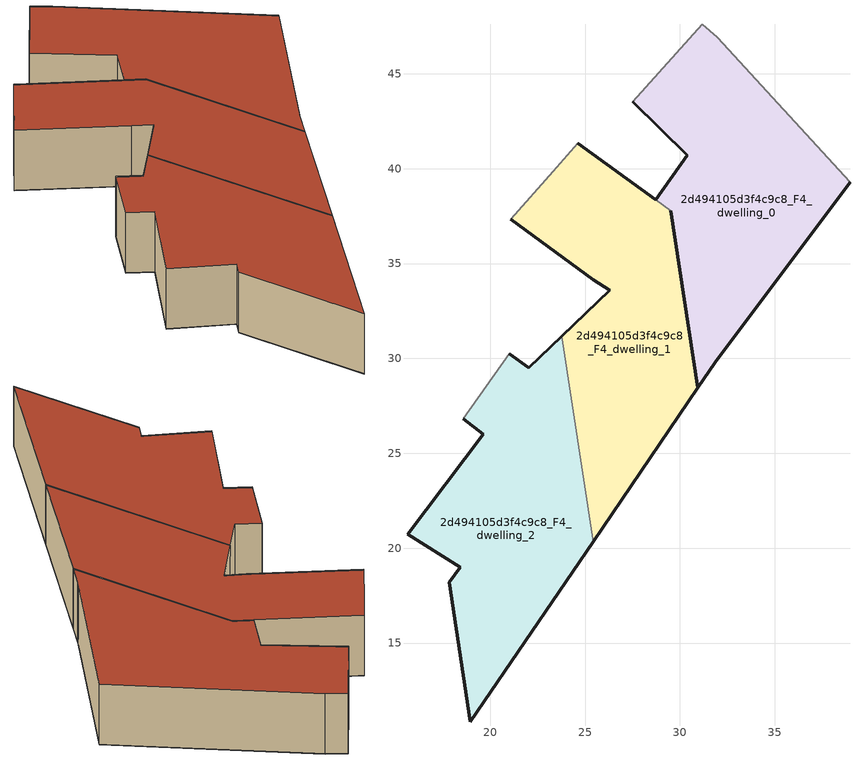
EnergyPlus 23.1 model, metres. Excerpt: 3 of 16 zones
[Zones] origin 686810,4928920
2d494105d3f4c9c8_F4_dwelling_0
 floor to 2d494105d3f4c9c8_F3_dwelling_0 (EU_floor_Construction): 31.99,29.98 38.96,39.27 31.96,46.91 31.17,47.61 27.51,43.52 30.39,40.71 28.72,38.36 29.52,37.78 30.94,28.44 31.87,29.8 z12
 wall outside (EU_wall_Construction): 28.72,38.36 30.39,40.71 27.51,43.52 / 38.96,39.27 31.99,29.98 31.87,29.8 30.94,28.44 29.52,37.78 z12:15
 wall to 2d494105d3f4c9c8_F4_dwelling_1 (EU_wall_Construction): 29.52,37.78 28.72,38.36 z12:15
 wall adiabatic (EU_wall_Construction): 27.51,43.52 31.17,47.61 31.96,46.91 38.96,39.27 z12:15
 roof outside (EU_roof_Construction): 31.96,46.91 38.96,39.27 31.99,29.98 31.87,29.8 30.94,28.44 29.52,37.78 28.72,38.36 30.39,40.71 27.51,43.52 31.17,47.61 z15
2d494105d3f4c9c8_F4_dwelling_1
 floor to 2d494105d3f4c9c8_F3_dwelling_1 (EU_floor_Construction): 25.42,20.34 30.94,28.44 29.52,37.78 28.72,38.36 28.72,38.37 24.61,41.33 23.31,39.86 21.09,37.33 25.42,34.14 26.3,33.59 23.77,31.18 z12
 wall outside (EU_wall_Construction): 24.61,41.33 28.72,38.37 28.72,38.36 / 29.52,37.78 30.94,28.44 25.42,20.34 / 23.77,31.18 26.3,33.59 25.42,34.14 21.09,37.33 z12:15
 wall to 2d494105d3f4c9c8_F4_dwelling_2 (EU_wall_Construction): 25.42,20.34 23.77,31.18 z12:15
 wall adiabatic (EU_wall_Construction): 21.09,37.33 23.31,39.86 24.61,41.33 z12:15
 roof outside (EU_roof_Construction): 28.72,38.37 28.72,38.36 29.52,37.78 30.94,28.44 25.42,20.34 23.77,31.18 26.3,33.59 25.42,34.14 21.09,37.33 23.31,39.86 24.61,41.33 z15
2d494105d3f4c9c8_F4_dwelling_2
 floor to 2d494105d3f4c9c8_F3_dwelling_2 (EU_floor_Construction): 18.95,10.85 25.42,20.34 23.77,31.18 22.03,29.51 21.01,30.25 18.57,26.82 19.63,26 15.64,20.74 18.41,19 17.83,18.21 z12
 wall outside (EU_wall_Construction): 25.42,20.34 18.95,10.85 17.83,18.21 18.41,19 15.64,20.74 19.63,26 18.57,26.82 / 21.01,30.25 22.03,29.51 23.77,31.18 z12:15
 wall adiabatic (EU_wall_Construction): 18.57,26.82 21.01,30.25 z12:15
 roof outside (EU_roof_Construction): 23.77,31.18 25.42,20.34 18.95,10.85 17.83,18.21 18.41,19 15.64,20.74 19.63,26 18.57,26.82 21.01,30.25 22.03,29.51 z15
[Building]
EU S2 Campaign: North Axis=0; Terrain=City; Solar Distribution=FullExterior
[Site:Location]
Bologna: Latitude=44.5; Longitude=11.25; Time Zone=1; Elevation=37
[SizingPeriod:WeatherFileDays]
AnnualSizingPeriod: Begin Month=1; Begin Day of Month=1; End Month=12; End Day of Month=31; Day of Week for Start Day=Monday; Use Weather File Daylight Saving Period=No; Use Weather File Rain and Snow Indicators=No
[MATERIAL]
EU_InternalMass_Material: Roughness=MediumRough; Thickness=0.1; Conductivity=1; Density=1800; Specific Heat=900; Thermal Absorptance=0.9; Solar Absorptance=0.7; Visible Absorptance=0.7
[MATERIAL:NOMASS] Roughness=MediumRough; Thermal Absorptance=0.9; Solar Absorptance=0.7; Visible Absorptance=0.7
Name | Thermal Resistance
EU_wall_NoMass | 0.905828
EU_roof_NoMass | 0.37593
EU_floor_NoMass | 0.67114
[CONSTRUCTION]
EU_wall_Construction: EU_wall_NoMass
EU_roof_Construction: EU_roof_NoMass
EU_floor_Construction: EU_floor_NoMass
EU_InternalMass_Construction: EU_InternalMass_Material
[ZONE] Type=1; Multiplier=1; Ceiling Height=autocalculate; Floor Area=autocalculate; Part of Total Floor Area=Yes
Name | Volume
2d494105d3f4c9c8_F4_dwelling_0 | 302.856
2d494105d3f4c9c8_F4_dwelling_1 | 299.897
2d494105d3f4c9c8_F4_dwelling_2 | 297.808
[INTERNALMASS] Construction=EU_InternalMass_Construction
Name | Zone or ZoneList | Surface Area
2d494105d3f4c9c8_F4_dwelling_0_EU_InternalMass | 2d494105d3f4c9c8_F4_dwelling_0 | 121.475
2d494105d3f4c9c8_F4_dwelling_1_EU_InternalMass | 2d494105d3f4c9c8_F4_dwelling_1 | 143.588
2d494105d3f4c9c8_F4_dwelling_2_EU_InternalMass | 2d494105d3f4c9c8_F4_dwelling_2 | 131.264
[OTHEREQUIPMENT] Fuel Type=Electricity; Design Level Calculation Method=Watts/Area; Power per Zone Floor Area=1; Fraction Latent=0; Fraction Radiant=0; Fraction Lost=0; Carbon Dioxide Generation Rate=0; EndUse Subcategory=EU_Step8_InternalGains
Name | Zone or ZoneList or Space or SpaceList | Schedule
EU_Step8_InternalGain_2d494105d3f4c9c8_F4_dwelling_0_f000 | 2d494105d3f4c9c8_F4_dwelling_0 | EU_Step8_GainSchedule_2d494105d3f4c9c8_F4_dwelling_0_f000
EU_Step8_InternalGain_2d494105d3f4c9c8_F4_dwelling_1_f000 | 2d494105d3f4c9c8_F4_dwelling_1 | EU_Step8_GainSchedule_2d494105d3f4c9c8_F4_dwelling_1_f000
EU_Step8_InternalGain_2d494105d3f4c9c8_F4_dwelling_2_f000 | 2d494105d3f4c9c8_F4_dwelling_2 | EU_Step8_GainSchedule_2d494105d3f4c9c8_F4_dwelling_2_f000
[ZONEVENTILATION:DESIGNFLOWRATE] Schedule=EU_AlwaysOn; Design Flow Rate Calculation Method=AirChanges/Hour; Air Changes per Hour=0.73129; Ventilation Type=Natural; Fan Pressure Rise=0; Fan Total Efficiency=1; Constant Term Coefficient=1; Temperature Term Coefficient=0; Velocity Term Coefficient=0; Velocity Squared Term Coefficient=0; Minimum Indoor Temperature=-100; Maximum Indoor Temperature=100; Delta Temperature=-100; Minimum Outdoor Temperature=-100; Maximum Outdoor Temperature=100; Maximum Wind Speed=40
Name | Zone or ZoneList or Space or SpaceList
EU_ConstantAir_2d494105d3f4c9c8_F4_dwelling_0 | 2d494105d3f4c9c8_F4_dwelling_0
EU_ConstantAir_2d494105d3f4c9c8_F4_dwelling_1 | 2d494105d3f4c9c8_F4_dwelling_1
EU_ConstantAir_2d494105d3f4c9c8_F4_dwelling_2 | 2d494105d3f4c9c8_F4_dwelling_2
[HVACTEMPLATE:ZONE:IDEALLOADSAIRSYSTEM] System Availability Schedule=EU_AlwaysOn; Maximum Heating Supply Air Temperature=50; Minimum Cooling Supply Air Temperature=13; Maximum Heating Supply Air Humidity Ratio=0.0156; Minimum Cooling Supply Air Humidity Ratio=0.0077; Heating Limit=NoLimit; Cooling Limit=NoLimit; Heating Availability Schedule=EU_AlwaysOn; Cooling Availability Schedule=EU_CoolingOff; Dehumidification Control Type=ConstantSensibleHeatRatio; Cooling Sensible Heat Ratio=0.7; Dehumidification Setpoint=60; Humidification Control Type=None; Humidification Setpoint=30; Outdoor Air Method=None; Outdoor Air Flow Rate per Person=0.00944; Outdoor Air Flow Rate per Zone Floor Area=0; Outdoor Air Flow Rate per Zone=0; Demand Controlled Ventilation Type=None; Outdoor Air Economizer Type=NoEconomizer; Heat Recovery Type=None; Sensible Heat Recovery Effectiveness=0.7; Latent Heat Recovery Effectiveness=0.65
Name | Template Thermostat
2d494105d3f4c9c8_F4_dwelling_0 | EU_HeatOnly_2d494105d3f4c9c8_F4_dwelling_0
2d494105d3f4c9c8_F4_dwelling_1 | EU_HeatOnly_2d494105d3f4c9c8_F4_dwelling_1
2d494105d3f4c9c8_F4_dwelling_2 | EU_HeatOnly_2d494105d3f4c9c8_F4_dwelling_2
[SIZING:ZONE] Zone Cooling Design Supply Air Temperature Input Method=SupplyAirTemperature; Zone Cooling Design Supply Air Temperature=13; Zone Heating Design Supply Air Temperature Input Method=SupplyAirTemperature; Zone Heating Design Supply Air Temperature=50; Zone Cooling Design Supply Air Humidity Ratio=0.008; Zone Heating Design Supply Air Humidity Ratio=0.008; Cooling Design Air Flow Method=DesignDay; Cooling Design Air Flow Rate=0; Cooling Minimum Air Flow per Zone Floor Area=0.000762; Cooling Minimum Air Flow=0; Cooling Minimum Air Flow Fraction=0.2; Heating Design Air Flow Method=DesignDay; Heating Design Air Flow Rate=0; Heating Maximum Air Flow per Zone Floor Area=0.002032; Heating Maximum Air Flow=0.141576; Heating Maximum Air Flow Fraction=0.3; Account for Dedicated Outdoor Air System=No; Dedicated Outdoor Air System Control Strategy=NeutralSupplyAir; Dedicated Outdoor Air Low Setpoint Temperature for Design=autosize; Dedicated Outdoor Air High Setpoint Temperature for Design=autosize; Zone Load Sizing Method=Sensible Load Only No Latent Load; Zone Latent Cooling Design Supply Air Humidity Ratio Input Method=HumidityRatioDifference; Zone Cooling Design Supply Air Humidity Ratio Difference=0.005; Zone Latent Heating Design Supply Air Humidity Ratio Input Method=HumidityRatioDifference; Zone Humidification Design Supply Air Humidity Ratio Difference=0.005
2d494105d3f4c9c8_F4_dwelling_0; 2d494105d3f4c9c8_F4_dwelling_1; 2d494105d3f4c9c8_F4_dwelling_2
[SCHEDULE:CONSTANT]
Name | Hourly Value
EU_AlwaysOn | 1
EU_CoolingOff | 0
[SCHEDULE:FILE] Column Number=1; Rows to Skip at Top=0; Number of Hours of Data=8760; Column Separator=Comma; Interpolate to Timestep=No; Minutes per Item=60; Adjust Schedule for Daylight Savings=Yes
Name | File
EU_Step8_GainSchedule_2d494105d3f4c9c8_F4_dwelling_0_f000 | ../../schedules/2d494105d3f4c9c8/2d494105d3f4c9c8_F4_dwelling_0_f000_gain.csv
EU_Step8_GainSchedule_2d494105d3f4c9c8_F4_dwelling_1_f000 | ../../schedules/2d494105d3f4c9c8/2d494105d3f4c9c8_F4_dwelling_1_f000_gain.csv
EU_Step8_GainSchedule_2d494105d3f4c9c8_F4_dwelling_2_f000 | ../../schedules/2d494105d3f4c9c8/2d494105d3f4c9c8_F4_dwelling_2_f000_gain.csv
